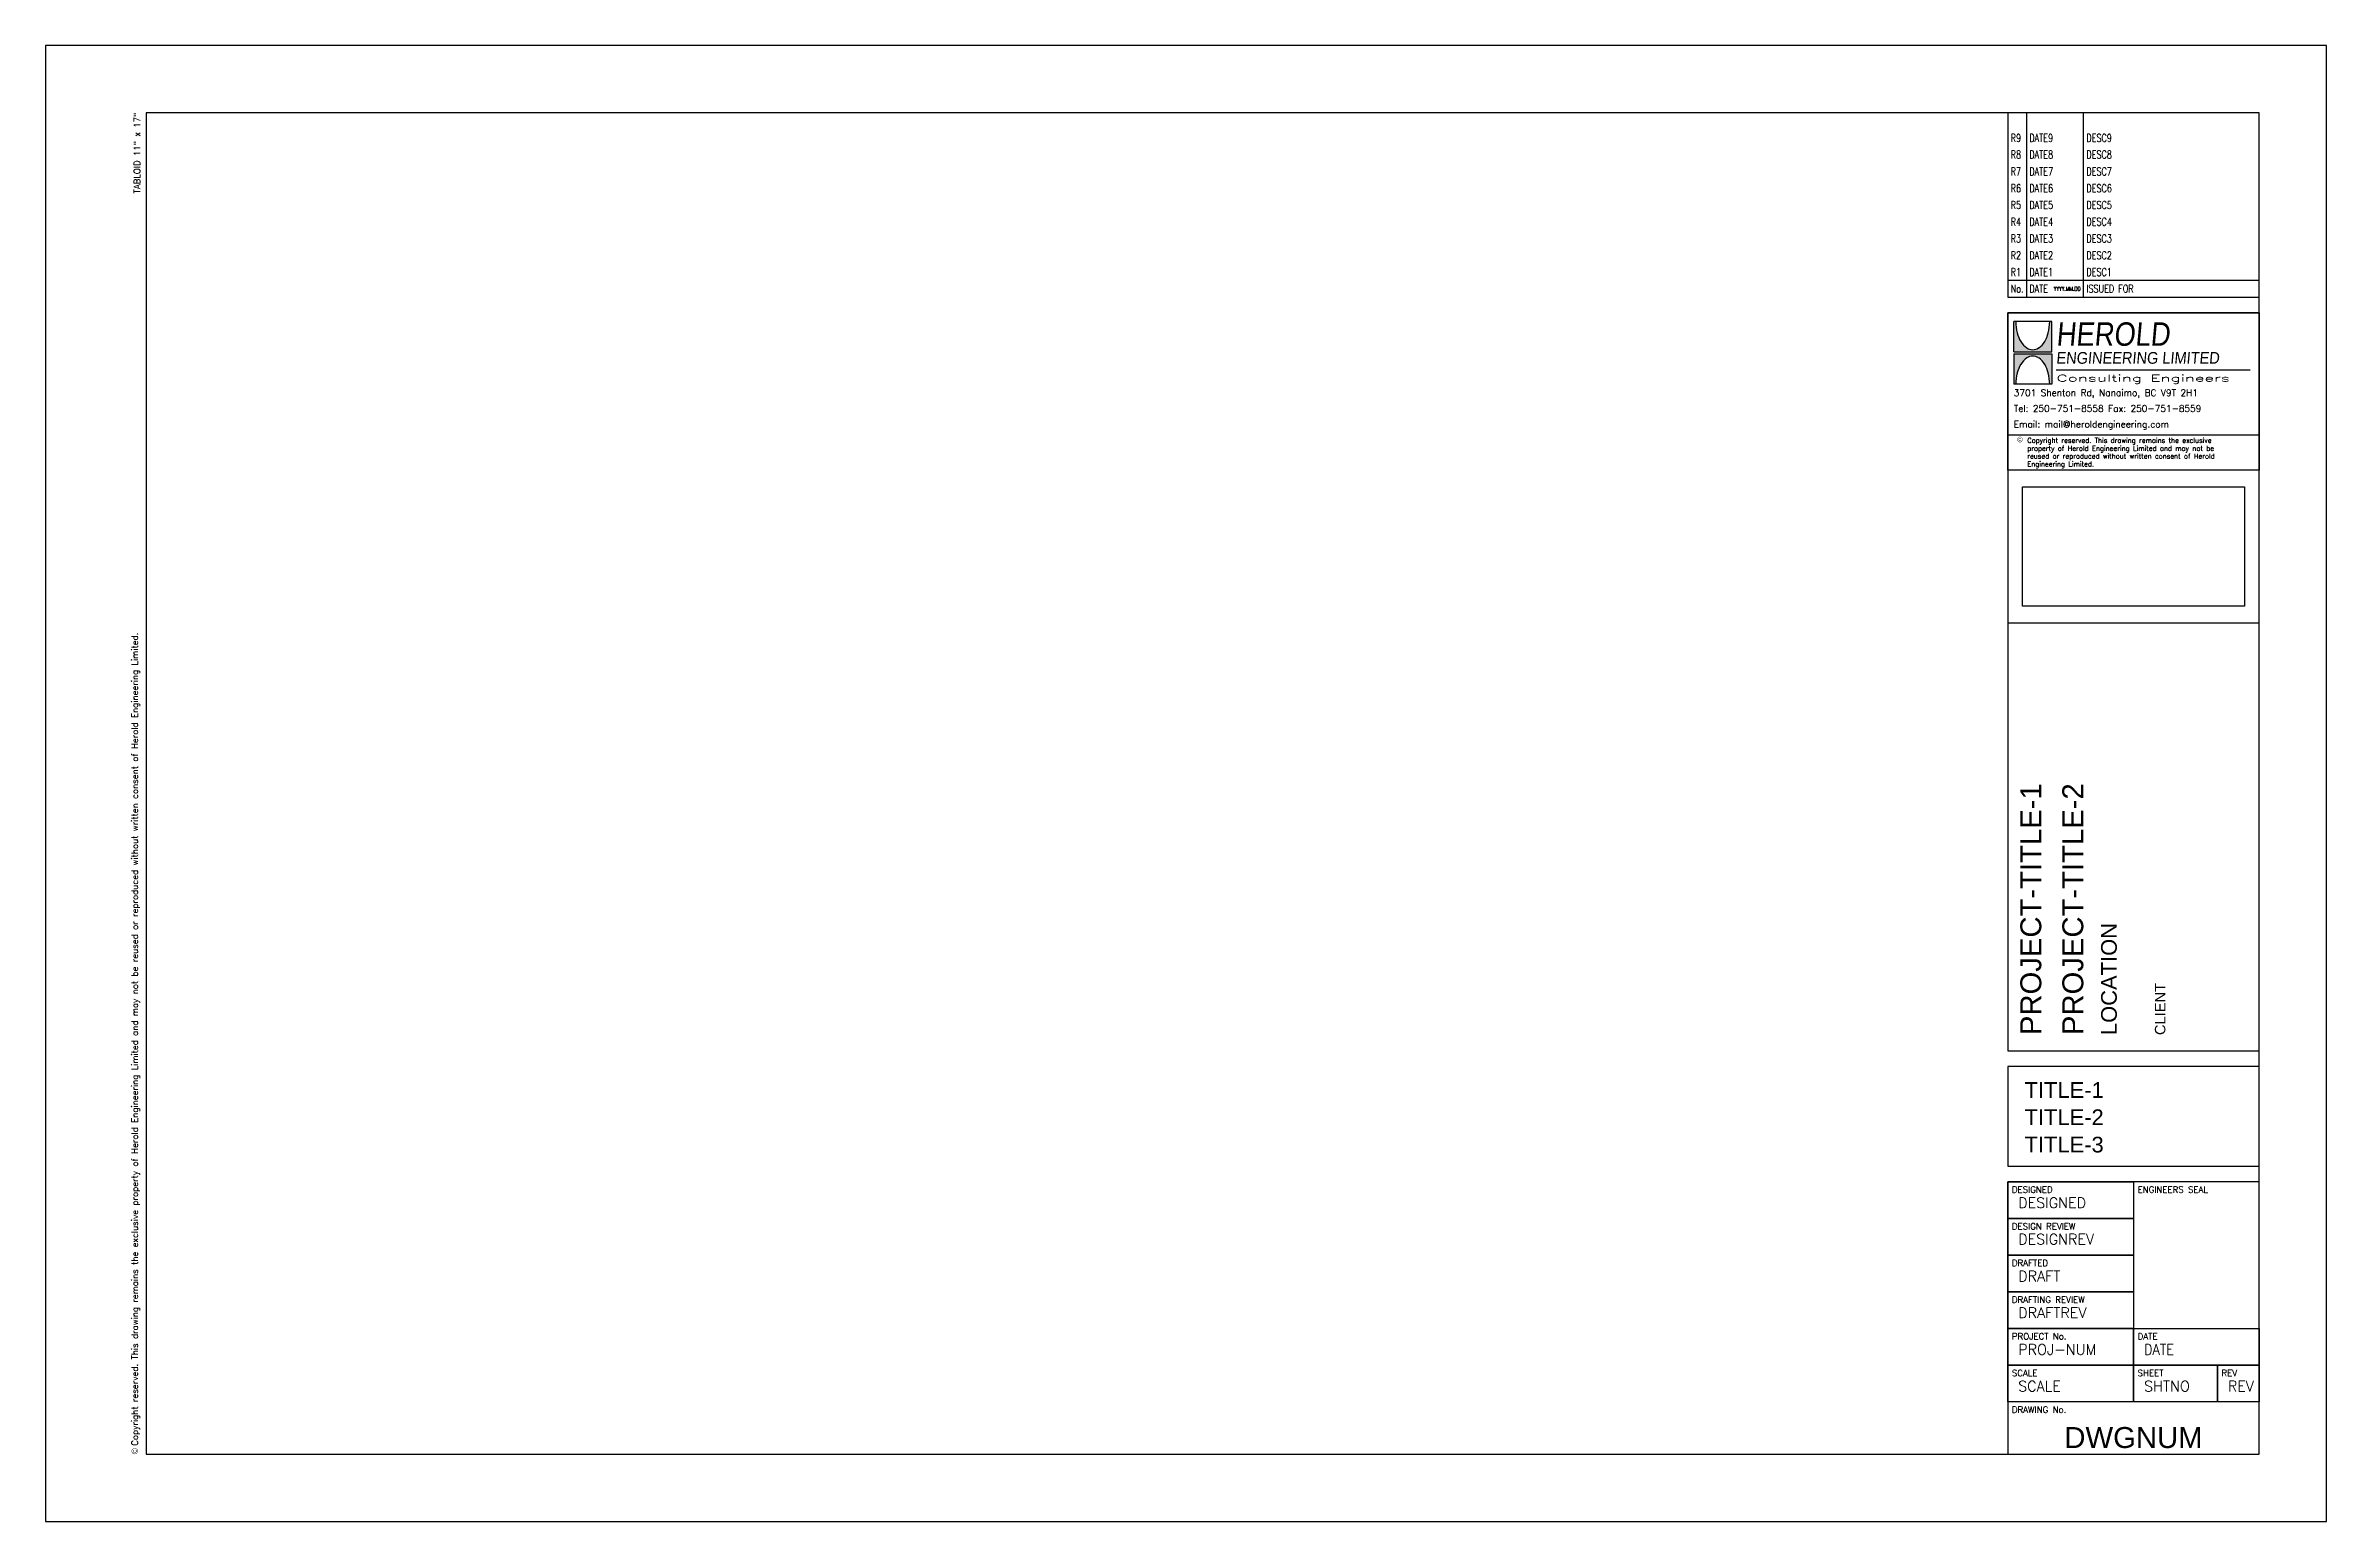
# Model space of a CAD drawing. Extents: x 0 to 17, y 0 to 11.
import ezdxf
from ezdxf.enums import TextEntityAlignment as Align

# ---------------------------------------------------------------- set-up
doc = ezdxf.new("R2010")
doc.units = 0
doc.header["$LTSCALE"] = 500
for name, color, linetype in [('BDR-18', 1, 'Continuous'), ('BDR-25', 4, 'Continuous'), ('BDR-35', 2, 'Continuous'), ('BDR-50', 5, 'Continuous'), ('BDR-70', 7, 'Continuous'), ('S-TXT25', 6, 'Continuous')]:
    doc.layers.add(name, color=color, linetype=linetype)
doc.styles.add('HEL15', font='simplex.shx', dxfattribs={"height": 0.046875})
doc.styles.add('HEL20', font='simplex.shx', dxfattribs={"height": 100})
doc.styles.add('LOGO', font='ERASBD.TTF')
doc.styles.add('ROMANS', font='ROMANS.shx')
doc.styles.add('TITLE', font='arial_0.ttf')
picture_1 = doc.add_image_def('image1.jpg', size_in_pixel=(1428, 768))

# ---------------------------------------------------------------- blocks, each defined once
blk = doc.blocks.new('copyright')
at = {"layer": 'BDR-25', "insert": (0.114, -0.041), "char_height": 0.05859, "width": 0.04464, "attachment_point": 1, "style": 'ROMANS'}
blk.add_mtext('{\\fBankGothic Lt BT|b0|i0|c0|p34;\\H1.125x;©} ', dxfattribs=at)
blk = doc.blocks.new('hel_logo')
at = {"layer": 'BDR-18'}
for points in [[(0.156, 1.61, -0.074062), (0.114, 1.713, -0.060657), (0.097, 1.849), (0.072, 1.849), (0.072, 1.487), (0.524, 1.487), (0.524, 1.849), (0.499, 1.849, -0.060657), (0.483, 1.713, -0.074062), (0.44, 1.61, -0.106906), (0.369, 1.534, -0.152862), (0.298, 1.512, -0.152862), (0.228, 1.534, -0.106906)], [(0.44, 1.338, -0.074062), (0.483, 1.235, -0.060657), (0.499, 1.1), (0.524, 1.1), (0.524, 1.462), (0.072, 1.462), (0.072, 1.1), (0.097, 1.1, -0.060657), (0.114, 1.235, -0.074062), (0.156, 1.338, -0.106906), (0.228, 1.415, -0.152862), (0.298, 1.437, -0.152862), (0.369, 1.415, -0.106906)]]:
    blk.add_hatch(color=253, dxfattribs=at).paths.add_polyline_path(points)
at = {"layer": 'BDR-18', "ltscale": 8}
for p, q in [((0.072, 1.487), (0.072, 1.849)), ((0.524, 1.849), (0.072, 1.849)), ((0.524, 1.487), (0.524, 1.849)), ((0.072, 1.487), (0.524, 1.487)), ((0.072, 1.462), (0.524, 1.462)), ((0.072, 1.462), (0.072, 1.1)), ((0.524, 1.462), (0.524, 1.1)), ((0.524, 1.1), (0.072, 1.1)), ((0, 0.498), (3, 0.498))]:
    blk.add_line(p, q, dxfattribs=at)
for centre, radius, start, end in [((0.66, 1.849), 0.563, 180, 193.8846), ((0.481, 1.804), 0.379, 193.8846, 210.8274), ((0.115, 1.804), 0.379, 329.1726, 346.1154), ((-0.063, 1.849), 0.563, 346.1154, 360), ((0.369, 1.737), 0.248, 210.8274, 235.2356), ((0.369, 1.211), 0.248, 124.7644, 149.1726), ((0.298, 1.636), 0.124, 235.2356, 270), ((0.298, 1.313), 0.124, 90, 124.7644), ((0.298, 1.636), 0.124, 270, 304.7644), ((0.298, 1.313), 0.124, 55.2356, 90), ((0.228, 1.737), 0.248, 304.7644, 329.1726), ((0.228, 1.211), 0.248, 30.8274, 55.2356), ((0.66, 1.1), 0.563, 166.1154, 180), ((0.481, 1.144), 0.379, 149.1726, 166.1154), ((0.115, 1.144), 0.379, 13.8846, 30.8274), ((-0.063, 1.1), 0.563, 0, 13.8846)]:
    blk.add_arc(centre, radius, start, end, dxfattribs=at)
at = {"layer": 'BDR-25'}
blk.add_line((0.578, 1.271), (2.892, 1.271), dxfattribs=at)
at = {"layer": 'BDR-50'}
blk.add_lwpolyline([(0, 0.077), (0, 1.952), (3, 1.952), (3, 0.077)], close=True, dxfattribs=at)
blk.add_blockref('copyright', (0, 0.515))
at = {"layer": 'BDR-25', "style": 'ROMANS'}
for s, insert, char_height, width, attachment_point, line_spacing_factor in [('3701 Shenton Rd, Nanaimo, BC V9T 2H1 \\PTel: 250-751-8558 Fax: 250-751-8559 \\PEmail: mail@heroldengineering.com', (0.072, 0.799), 0.07812, 2.81301, 4, 1.44), ('Copyright reserved. This drawing remains the exclusive  property of Herold Engineering Limited and may not be  reused or reproduced without written consent of Herold  Engineering Limited.', (0.233, 0.46), 0.058594, 2.66113, 1, 0.96)]:
    blk.add_mtext(s, dxfattribs=dict(at, insert=insert, char_height=char_height, width=width, attachment_point=attachment_point, line_spacing_factor=line_spacing_factor))
at = {"layer": 'BDR-35', "ltscale": 8, "style": 'LOGO', "oblique": 5}
for s, height, width, p in [('HEROLD', 0.2802, 0.8688, (0.576, 1.559)), ('ENGINEERING LIMITED', 0.1401, 0.9261, (0.576, 1.345))]:
    blk.add_text(s, height=height, dxfattribs=dict(at, width=width)).set_placement(p)
at = {"layer": 'BDR-35', "ltscale": 8, "style": 'ROMANS', "width": 1.8346}
blk.add_text('Consulting Engineers', height=0.08034, dxfattribs=at).set_placement((0.583, 1.132))

msp = doc.modelspace()

# ---------------------------------------------------------------- linework, layer by layer
at = {"layer": 'BDR-18'}
for p, q in [((14.768, 9.125), (14.768, 10.5)), ((15.189, 9.125), (15.189, 10.5))]:
    msp.add_line(p, q, dxfattribs=at)
for points in [[(0, 0), (17, 0), (17, 11), (0, 11)], [(14.625, 9.125), (16.5, 9.125), (16.5, 9.25), (14.625, 9.25)]]:
    msp.add_lwpolyline(points, close=True, dxfattribs=at)
at = {"layer": 'BDR-25'}
for points in [[(14.625, 2.531), (15.562, 2.531), (15.562, 2.258), (14.625, 2.258)], [(14.625, 2.258), (15.562, 2.258), (15.562, 1.984), (14.625, 1.984)], [(14.625, 1.984), (15.562, 1.984), (15.562, 1.711), (14.625, 1.711)], [(14.625, 1.711), (15.562, 1.711), (15.562, 1.438), (14.625, 1.438)], [(14.625, 1.438), (15.562, 1.438), (15.562, 1.164), (14.625, 1.164)], [(15.562, 1.438), (16.5, 1.438), (16.5, 1.164), (15.562, 1.164)], [(14.625, 1.164), (15.562, 1.164), (15.562, 0.891), (14.625, 0.891)], [(15.562, 1.164), (16.188, 1.164), (16.188, 0.891), (15.562, 0.891)], [(16.188, 1.164), (16.5, 1.164), (16.5, 0.891), (16.188, 0.891)]]:
    msp.add_lwpolyline(points, close=True, dxfattribs=at)
at = {"layer": 'BDR-50'}
msp.add_line((14.625, 6.697), (16.5, 6.697), dxfattribs=at)
for points in [[(0.75, 0.5), (16.5, 0.5), (16.5, 10.5), (0.75, 10.5)], [(14.625, 9.125), (16.5, 9.125), (16.5, 10.5), (14.625, 10.5)], [(14.625, 3.508), (16.5, 3.508), (16.5, 9.008), (14.625, 9.008)], [(14.625, 2.648), (16.5, 2.648), (16.5, 3.391), (14.625, 3.391)], [(14.625, 0.5), (16.5, 0.5), (16.5, 2.531), (14.625, 2.531)]]:
    msp.add_lwpolyline(points, close=True, dxfattribs=at)
at = {"layer": 'BDR-70'}
msp.add_line((14.625, 0.891), (14.625, 0.5), dxfattribs=at)

# ---------------------------------------------------------------- block references
at = {"xscale": 0.625, "yscale": 0.625, "zscale": 0.625}
msp.add_blockref('hel_logo', (14.625, 7.788), dxfattribs=at)

# ---------------------------------------------------------------- texts
at = {"layer": 'BDR-18', "style": 'HEL15'}
msp.add_text('TABLOID 11" x 17"', height=0.04688, rotation=90, dxfattribs=at).set_placement((0.719, 10.5), align=Align.BOTTOM_RIGHT)
at = {"layer": 'BDR-18', "style": 'HEL15', "width": 0.75}
for s, height, p in [('No.', 0.0586, (14.647, 9.188)), ('DATE', 0.0586, (14.786, 9.188)), ('YYYY.MM.DD', 0.0293, (14.968, 9.188)), ('ISSUED FOR', 0.0586, (15.211, 9.188))]:
    msp.add_text(s, height=height, dxfattribs=at).set_placement(p, align=Align.MIDDLE_LEFT)
at = {"layer": 'BDR-18', "ltscale": 8, "style": 'HEL15'}
for s, height, p in [('DESIGNED', 0.0469, (14.656, 2.45)), ('ENGINEERS SEAL', 0.04687, (15.593, 2.45)), ('DESIGN REVIEW', 0.04687, (14.656, 2.176)), ('DRAFTED', 0.0469, (14.656, 1.903)), ('DRAFTING REVIEW', 0.04687, (14.656, 1.629)), ('PROJECT No.', 0.04687, (14.656, 1.356)), ('DATE', 0.0469, (15.593, 1.356)), ('SCALE', 0.0469, (14.656, 1.082)), ('SHEET', 0.0469, (15.593, 1.082)), ('REV', 0.0469, (16.218, 1.082)), ('DRAWING No.', 0.04687, (14.656, 0.809))]:
    msp.add_text(s, height=height, dxfattribs=at).set_placement(p)
at = {"layer": 'BDR-18', "insert": (0.641, 0.5), "char_height": 0.046875, "width": 10.41797, "attachment_point": 1, "rotation": 90, "style": 'HEL15'}
msp.add_mtext('{\\fSymbol|b0|i0|c2|p18;Ó }Copyright reserved. This drawing remains the exclusive property of Herold Engineering Limited and may not be reused or reproduced without written consent of Herold Engineering Limited.', dxfattribs=at)
at = {"layer": 'BDR-25', "style": 'HEL20', "width": 0.75}
for tag, text, p in [('R9', '', (14.647, 10.312)), ('R8', '', (14.647, 10.188)), ('DATE9', '', (14.786, 10.312)), ('DATE8', '', (14.786, 10.188)), ('DESC9', '', (15.211, 10.312)), ('DESC8', '', (15.211, 10.188)), ('R7', '', (14.647, 10.062)), ('DATE7', '', (14.786, 10.062)), ('DESC7', '', (15.211, 10.062)), ('R6', '', (14.647, 9.937)), ('DATE6', '', (14.786, 9.937)), ('DESC6', '', (15.211, 9.937)), ('R5', '', (14.647, 9.812)), ('R4', '', (14.647, 9.687)), ('DATE5', '', (14.786, 9.812)), ('DATE4', '', (14.786, 9.687)), ('DESC5', '', (15.211, 9.812)), ('DESC4', '', (15.211, 9.687)), ('R3', '', (14.647, 9.562)), ('DATE3', '', (14.786, 9.562)), ('DESC3', '', (15.211, 9.562)), ('R2', '', (14.647, 9.437)), ('DATE2', '', (14.786, 9.437)), ('DESC2', '', (15.211, 9.437)), ('R1', 'A', (14.647, 9.312)), ('DATE1', '', (14.786, 9.312)), ('DESC1', '', (15.211, 9.312))]:
    msp.add_attdef(tag, text=text, height=0.0586, dxfattribs=at).set_placement(p, align=Align.MIDDLE_LEFT)
at = {"layer": 'BDR-25', "style": 'HEL20'}
for tag, p, s in [('DESIGNED', (14.703, 2.336), '-'), ('DESIGNREV', (14.703, 2.065), '-'), ('DRAFT', (14.703, 1.789), '-'), ('DRAFTREV', (14.703, 1.516), '-'), ('PROJ-NUM', (14.703, 1.242), '0000-000'), ('SCALE', (14.703, 0.969), 'AS SHOWN'), ('SHTNO', (15.641, 0.969), '1 of 1'), ('REV', (16.266, 0.969), 'A')]:
    msp.add_attdef(tag, p, s, height=0.0781, dxfattribs=at)
at = {"layer": 'BDR-25', "style": 'HEL20', "width": 0.9}
msp.add_attdef('DATE', (15.641, 1.242), 'YYYY/MM/DD', height=0.0781, dxfattribs=at)
at = {"layer": 'BDR-25', "style": 'TITLE'}
msp.add_attdef('DWGNUM', text='S01', height=0.1562, dxfattribs=at).set_placement((15.562, 0.625), align=Align.MIDDLE_CENTER)
at = {"layer": 'BDR-50', "style": 'TITLE'}
for tag, p, s, height in [('PROJECT-TITLE-1', (14.875, 3.625), '', 0.156), ('PROJECT-TITLE-2', (15.188, 3.625), '', 0.156), ('LOCATION', (15.438, 3.625), '-', 0.117), ('CLIENT', (15.8, 3.625), '-', 0.0781)]:
    msp.add_attdef(tag, p, s, height=height, rotation=90, dxfattribs=at)
for tag, p in [('TITLE-1', (14.75, 3.157)), ('TITLE-2', (14.75, 2.954)), ('TITLE-3', (14.75, 2.75))]:
    msp.add_attdef(tag, p, '', height=0.117, dxfattribs=at)

# ---------------------------------------------------------------- pictures from other files: only their frames are drawn
at = {"layer": 'S-TXT25'}
image = msp.add_image(picture_1, insert=(14.736, 6.822), size_in_units=(1.654, 0.889), dxfattribs=at)
image.dxf.flags = 7

doc.saveas('drawing.dxf')
